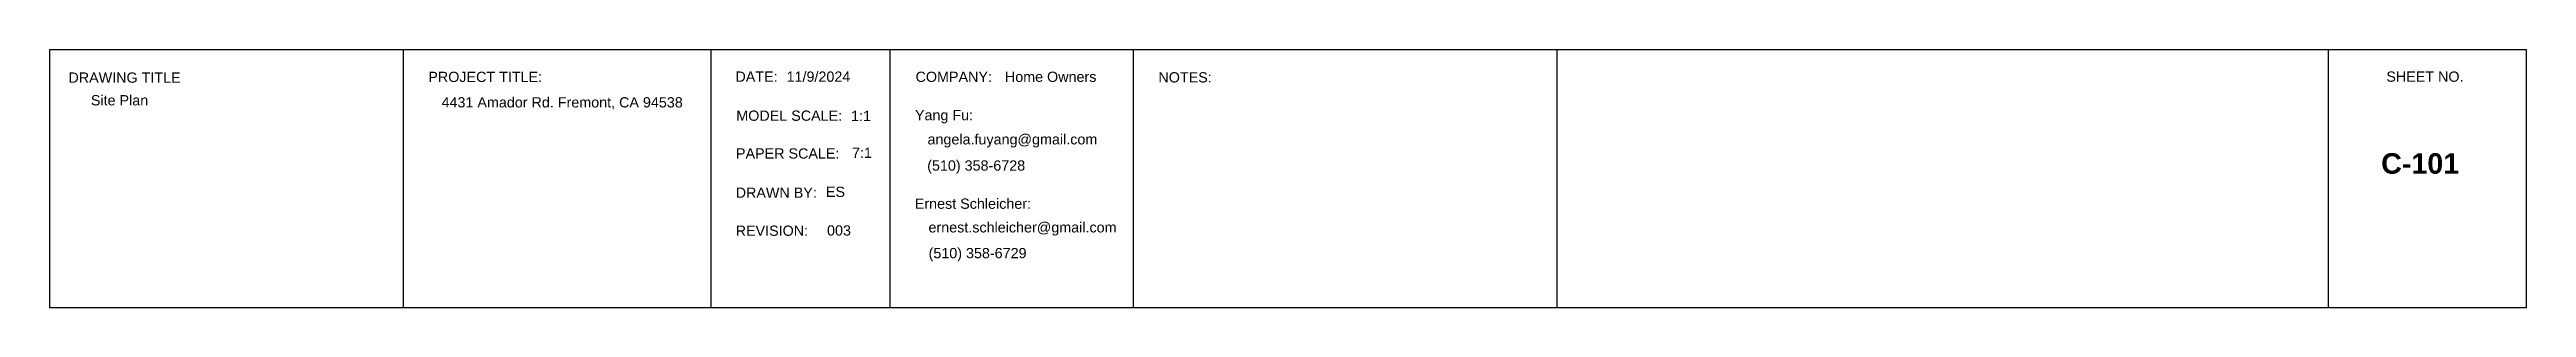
# Model space of a CAD drawing. Header units: inches. Extents: x 1061 to 1544, y 6 to 56.
import ezdxf

# ---------------------------------------------------------------- set-up
doc = ezdxf.new("R2010")
doc.units = ezdxf.units.IN
doc.header["$MEASUREMENT"] = 0
doc.layers.add('00-page-edge', color=7, linetype='Continuous', lineweight=9)
doc.styles.add('Large', font='Arial Bold.ttf', dxfattribs={"height": 4})
doc.styles.get("Standard").update_dxf_attribs({"font": 'Arial.ttf', "height": 2})

msp = doc.modelspace()

# ---------------------------------------------------------------- linework, layer by layer
for p, q in [((1061, 56.27), (1544.13, 56.27)), ((1129.98, 56.27), (1129.98, 6)), ((1224.9, 56.27), (1224.9, 6)), ((1272.39, 56.27), (1272.39, 6)), ((1354.98, 56.27), (1354.98, 6))]:
    msp.add_line(p, q)
at = {"layer": '00-page-edge', "lineweight": -3}
for p, q in [((1061, 56.27), (1061, 6)), ((1189.96, 56.27), (1189.96, 6)), ((1505.52, 6), (1505.52, 56.27)), ((1544.13, 6), (1544.13, 56.27)), ((1061, 6), (1544.13, 6))]:
    msp.add_line(p, q, dxfattribs=at)

# ---------------------------------------------------------------- texts
for s, p in [('DRAWING TITLE', (1064.68, 49.81)), ('PROJECT TITLE:', (1134.88, 49.95)), ('DATE:', (1194.78, 50)), ('11/9/2024', (1204.76, 50)), ('COMPANY:', (1229.92, 49.96)), ('Home Owners', (1247.34, 49.97)), ('NOTES:', (1277.29, 49.86)), ('SHEET NO.', (1516.8, 50)), ('Site Plan', (1069.06, 45.39)), ('4431 Amador Rd. Fremont, CA 94538', (1137.46, 44.99)), ('MODEL SCALE:', (1194.95, 42.39)), ('1:1', (1217.33, 42.34)), ('Yang Fu:', (1229.8, 42.5)), ('angela.fuyang@gmail.com', (1232.25, 37.78)), ('PAPER SCALE:', (1194.89, 35.02)), ('7:1', (1217.52, 35.15)), ('(510) 358-6728', (1232.19, 32.67)), ('DRAWN BY:', (1194.83, 27.37)), ('ES', (1212.43, 27.54)), ('Ernest Schleicher:', (1229.77, 25.23)), ('REVISION:', (1194.83, 19.96)), ('003', (1212.65, 20.01)), ('ernest.schleicher@gmail.com', (1232.44, 20.62)), ('(510) 358-6729', (1232.46, 15.59))]:
    msp.add_text(s, height=2).set_placement(p)
at = {"style": 'Large'}
msp.add_text('C-101', height=4, dxfattribs=at).set_placement((1515.79, 32.07))

doc.saveas('drawing.dxf')
